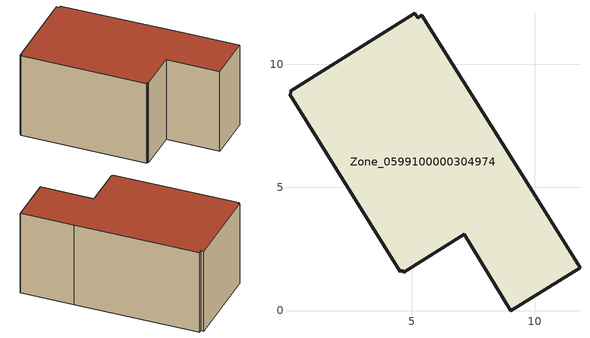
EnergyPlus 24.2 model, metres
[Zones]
Zone_0599100000304974
 floor ground (C_G): 0.08,8.91 5.14,12.07 5.25,11.89 5.42,11.99 9.93,4.83 11.84,1.73 9.03,0 7.15,3.1 4.68,1.56 4.63,1.64 4.54,1.58 0.04,8.79 0.12,8.84 z0
 wall outside (C_F): 9.03,0 11.84,1.73 9.93,4.83 5.42,11.99 5.25,11.89 5.14,12.07 0.08,8.91 0.12,8.84 0.04,8.79 4.54,1.58 4.63,1.64 4.68,1.56 7.15,3.1 9.03,0 z0:5.93
 roof outside (C_R): 5.14,12.07 0.08,8.91 0.12,8.84 0.04,8.79 4.54,1.58 4.63,1.64 4.68,1.56 7.15,3.1 9.03,0 11.84,1.73 9.93,4.83 5.42,11.99 5.25,11.89 z5.93
[BUILDING]
Pand.0599100000304974: North Axis=0; Terrain=City; Loads Convergence Tolerance Value=0.04; Temperature Convergence Tolerance Value=0.4; Solar Distribution=FullExterior; Maximum Number of Warmup Days=25; Minimum Number of Warmup Days=1
[Site:Location]
Rotterdam.The.Hague.AP_ZH_NLD Design_Conditions: Latitude=51.96; Longitude=4.45; Time Zone=1; Elevation=-4.5
[SITE:GROUNDTEMPERATURE:BUILDINGSURFACE]
18, 18, 18, 18, 18, 18, 18, 18, 18, 18, 18, 18
[MATERIAL] Thermal Absorptance=0.9; Solar Absorptance=0.7; Visible Absorptance=0.7
Name | Roughness | Thickness | Conductivity | Density | Specific Heat
G.TC.1965-1974 | MediumSmooth | 0.15 | 0.882353 | 540 | 1210
F.TC.1965-1974 | Rough | 0.3 | 0.697674 | 1920 | 840
R.TC.1965-1974 | MediumRough | 0.2 | 0.232558 | 1500 | 1000
[CONSTRUCTION]
C_G: G.TC.1965-1974
C_F: F.TC.1965-1974
C_R: R.TC.1965-1974
[ZONE]
Zone_0599100000304974: Type=1; Multiplier=1; Ceiling Height=Autocalculate; Volume=Autocalculate; Floor Area=autocalculate; Part of Total Floor Area=Yes
[ZONEINFILTRATION:DESIGNFLOWRATE]
Infil_Zone_0599100000304974: Zone or ZoneList or Space or SpaceList=Zone_0599100000304974; Schedule=AlwaysOn; Design Flow Rate Calculation Method=Flow/Area; Flow Rate per Floor Area=0.003; Constant Term Coefficient=1; Temperature Term Coefficient=0; Velocity Term Coefficient=0; Velocity Squared Term Coefficient=0
[HVACTEMPLATE:ZONE:IDEALLOADSAIRSYSTEM]
Zone_0599100000304974: Maximum Heating Supply Air Temperature=50; Minimum Cooling Supply Air Temperature=13; Maximum Heating Supply Air Humidity Ratio=0.0156; Minimum Cooling Supply Air Humidity Ratio=0.0077; Heating Limit=NoLimit; Cooling Limit=NoLimit; Dehumidification Control Type=ConstantSensibleHeatRatio; Cooling Sensible Heat Ratio=0.7; Dehumidification Setpoint=60; Humidification Control Type=None; Humidification Setpoint=30; Outdoor Air Method=None; Outdoor Air Flow Rate per Person=0.00944; Outdoor Air Flow Rate per Zone Floor Area=0; Outdoor Air Flow Rate per Zone=0; Demand Controlled Ventilation Type=None; Outdoor Air Economizer Type=NoEconomizer; Heat Recovery Type=None; Sensible Heat Recovery Effectiveness=0.7; Latent Heat Recovery Effectiveness=0.65
[ZONECONTROL:THERMOSTAT]
ThermostatControl_Zone_0599100000304974: Zone or ZoneList=Zone_0599100000304974; Control Type Schedule=DualSetpointControlType; Control 1=Thermostat_Zone_0599100000304974; Temperature Difference Between Cutout And Setpoint=0
[THERMOSTATSETPOINT:DUALSETPOINT]
Thermostat_Zone_0599100000304974: Heating Setpoint Temperature Schedule=HeatingSetpoint_Zone_0599100000304974; Cooling Setpoint Temperature Schedule=CoolingSetpoint_Zone_0599100000304974
[SCHEDULE:COMPACT]
HeatingSetpoint_Zone_0599100000304974: Through: 12/31, For: AllDays, Until: 24:00, 21
CoolingSetpoint_Zone_0599100000304974: Through: 12/31, For: AllDays, Until: 24:00, 24
DualSetpointControlType: Through: 12/31, For: AllDays, Until: 24:00, 4
AlwaysOn: Through: 12/31, For: AllDays, Until: 24:00, 1
